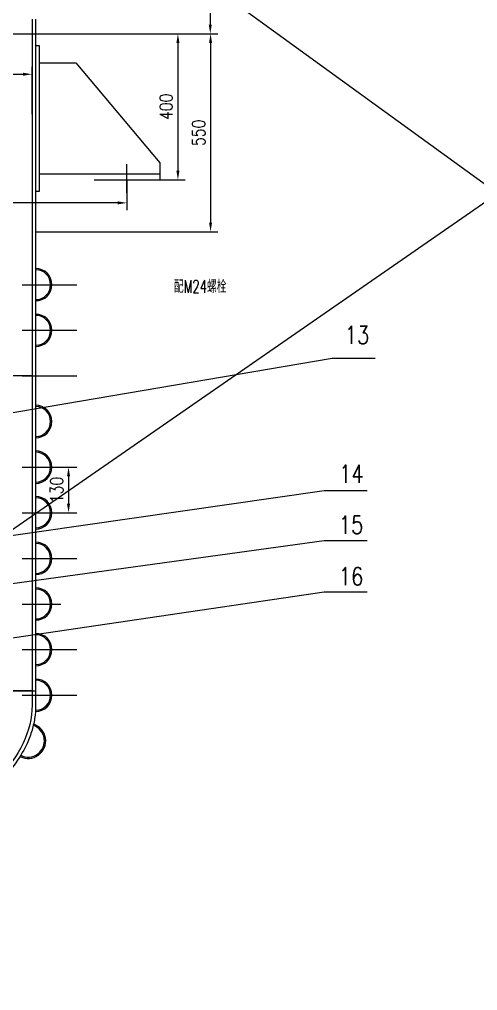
# Model space of a CAD drawing. Header units: millimetres. Extents: x -1762 to 42666, y -863 to 15979.
# Drawn here: x 24452 to 25708, y 655 to 3316 of the extents above; entities that cross this region are included whole.
import ezdxf

# ---------------------------------------------------------------- set-up
doc = ezdxf.new("R2010")
doc.units = ezdxf.units.MM
doc.header["$LTSCALE"] = 10
doc.header["$MEASUREMENT"] = 0
doc.linetypes.add('CENTER', pattern=[2, 1.25, -0.25, 0.25, -0.25])
doc.layers.get('0').update_dxf_attribs({"linetype": 'CONTINUOUS'})
doc.layers.get('DEFPOINTS').update_dxf_attribs({"linetype": 'CONTINUOUS'})
for name, color, linetype in [('1轮廓实线层', 7, 'CONTINUOUS'), ('3中心线层', 1, 'CENTER'), ('6文字层', 3, 'CONTINUOUS'), ('7标注层', 4, 'CONTINUOUS')]:
    doc.layers.add(name, color=color, linetype=linetype)
doc.styles.add('PC_TEXTSTYLE', font='romans.shx', dxfattribs={"width": 0.8, "bigfont": 'hzfs.shx'})
doc.dimstyles.new('TH_GBDIM', dxfattribs={"dimscale": 10, "dimtxt": 3.5, "dimasz": 2.5, "dimexe": 2, "dimexo": 0, "dimgap": 1.5, "dimtad": 1, "dimdec": 0, "dimzin": 0, "dimdsep": 46, "dimtxsty": 'PC_TEXTSTYLE', "dimcen": 2.5, "dimadec": 0, "dimazin": 0, "dimtfac": 0.714286, "dimtdec": 0, "dimtmove": 0, "dimatfit": 3, "dimfxl": 0, "dimtolj": 1, "dimtzin": 0, "dimarcsym": 0})

# ---------------------------------------------------------------- blocks, each defined once
blk = doc.blocks.new('*D103')
at = {"layer": '7标注层', "color": 0, "lineweight": -2, "ltscale": 14, "transparency": 16777216}
for p, q in [((24580.3, 2089.2), (24607, 2089.2)), ((24587, 2064.2), (24587, 1989.2)), ((24580.3, 1964.2), (24607, 1964.2))]:
    blk.add_line(p, q, dxfattribs=at)
at = {"layer": '7标注层', "color": 0, "ltscale": 14, "transparency": 16777216}
for points in [[(24582.8, 2064.2), (24591.1, 2064.2), (24587, 2089.2)], [(24582.8, 1989.2), (24591.1, 1989.2), (24587, 1964.2)]]:
    blk.add_solid(points, dxfattribs=at)
at = {"layer": 'DEFPOINTS', "color": 0, "ltscale": 14, "transparency": 16777216}
for p in [(24580.3, 2089.2), (24580.3, 1964.2), (24587, 1964.2)]:
    blk.add_point(p, dxfattribs=at)
at = {"layer": '7标注层', "color": 3, "ltscale": 14, "transparency": 16777216, "insert": (24554.5, 2026.7), "char_height": 35, "attachment_point": 5, "rotation": 90, "style": 'PC_TEXTSTYLE'}
blk.add_mtext('\\A1;130', dxfattribs=at)
blk = doc.blocks.new('*D104')
at = {"layer": '7标注层', "color": 0, "lineweight": -2, "ltscale": 14, "transparency": 16777216}
for p, q in [((22686.9, 3056.4), (22686.9, 3185.8)), ((24486.9, 3056.4), (24486.9, 3185.8)), ((22711.9, 3165.8), (24461.9, 3165.8))]:
    blk.add_line(p, q, dxfattribs=at)
at = {"layer": '7标注层', "color": 0, "ltscale": 14, "transparency": 16777216}
for points in [[(22711.9, 3170), (22711.9, 3161.6), (22686.9, 3165.8)], [(24461.9, 3170), (24461.9, 3161.6), (24486.9, 3165.8)]]:
    blk.add_solid(points, dxfattribs=at)
at = {"layer": 'DEFPOINTS', "color": 0, "ltscale": 14, "transparency": 16777216}
for p in [(24486.9, 3165.8), (22686.9, 3056.4), (24486.9, 3056.4)]:
    blk.add_point(p, dxfattribs=at)
at = {"layer": '7标注层', "color": 3, "ltscale": 14, "transparency": 16777216, "insert": (23586.9, 3198.3), "char_height": 35, "attachment_point": 5, "style": 'PC_TEXTSTYLE'}
blk.add_mtext('\\A1;%%c1800{}{}', dxfattribs=at)
blk = doc.blocks.new('*D108')
at = {"layer": '7标注层', "color": 0, "lineweight": -2, "ltscale": 14, "transparency": 16777216}
for p, q in [((23586.9, 3776.7), (24995.3, 3776.7)), ((24975.3, 3751.7), (24975.3, 3301.7)), ((24486.9, 3276.7), (24995.3, 3276.7))]:
    blk.add_line(p, q, dxfattribs=at)
at = {"layer": '7标注层', "color": 0, "ltscale": 14, "transparency": 16777216}
for points in [[(24971.2, 3751.7), (24979.5, 3751.7), (24975.3, 3776.7)], [(24971.2, 3301.7), (24979.5, 3301.7), (24975.3, 3276.7)]]:
    blk.add_solid(points, dxfattribs=at)
at = {"layer": 'DEFPOINTS', "color": 0, "ltscale": 14, "transparency": 16777216}
for p in [(23586.9, 3776.7), (24486.9, 3276.7), (24975.3, 3276.7)]:
    blk.add_point(p, dxfattribs=at)
at = {"layer": '7标注层', "color": 3, "ltscale": 14, "transparency": 16777216, "insert": (24942.8, 3551), "char_height": 35, "attachment_point": 5, "rotation": 90, "style": 'PC_TEXTSTYLE'}
blk.add_mtext('\\A1;500{}{}', dxfattribs=at)
blk = doc.blocks.new('*D118')
at = {"layer": '7标注层', "color": 0, "lineweight": -2, "ltscale": 14, "transparency": 16777216}
for p, q in [((24486.9, 3276.7), (24906.7, 3276.7)), ((24886.7, 3251.7), (24886.7, 2901.7)), ((24836.9, 2876.7), (24906.7, 2876.7))]:
    blk.add_line(p, q, dxfattribs=at)
at = {"layer": '7标注层', "color": 0, "ltscale": 14, "transparency": 16777216}
for points in [[(24882.5, 3251.7), (24890.8, 3251.7), (24886.7, 3276.7)], [(24882.5, 2901.7), (24890.8, 2901.7), (24886.7, 2876.7)]]:
    blk.add_solid(points, dxfattribs=at)
at = {"layer": 'DEFPOINTS', "color": 0, "ltscale": 14, "transparency": 16777216}
for p in [(24486.9, 3276.7), (24836.9, 2876.7), (24886.7, 2876.7)]:
    blk.add_point(p, dxfattribs=at)
at = {"layer": '7标注层', "color": 3, "ltscale": 14, "transparency": 16777216, "insert": (24854.2, 3076.7), "char_height": 35, "attachment_point": 5, "rotation": 90, "style": 'PC_TEXTSTYLE'}
blk.add_mtext('\\A1;400{}{}', dxfattribs=at)
blk = doc.blocks.new('*D119')
at = {"layer": '7标注层', "color": 0, "lineweight": -2, "ltscale": 14, "transparency": 16777216}
for p, q in [((24486.9, 3276.7), (24996.1, 3276.7)), ((24976.1, 3251.7), (24976.1, 2759.2)), ((24496.9, 2734.2), (24996.1, 2734.2))]:
    blk.add_line(p, q, dxfattribs=at)
at = {"layer": '7标注层', "color": 0, "ltscale": 14, "transparency": 16777216}
for points in [[(24972, 3251.7), (24980.3, 3251.7), (24976.1, 3276.7)], [(24972, 2759.2), (24980.3, 2759.2), (24976.1, 2734.2)]]:
    blk.add_solid(points, dxfattribs=at)
at = {"layer": 'DEFPOINTS', "color": 0, "ltscale": 14, "transparency": 16777216}
for p in [(24486.9, 3276.7), (24496.9, 2734.2), (24976.1, 2734.2)]:
    blk.add_point(p, dxfattribs=at)
at = {"layer": '7标注层', "color": 3, "ltscale": 14, "transparency": 16777216, "insert": (24943.6, 3005.4), "char_height": 35, "attachment_point": 5, "rotation": 90, "style": 'PC_TEXTSTYLE'}
blk.add_mtext('\\A1;550{}{}', dxfattribs=at)
blk = doc.blocks.new('*D117')
at = {"layer": '7标注层', "color": 0, "lineweight": -2, "ltscale": 14, "transparency": 16777216}
for p, q in [((24486.9, 2339.2), (24152.7, 2339.2)), ((24172.7, 1501.7), (24172.7, 2314.2)), ((24486.9, 1476.7), (24152.7, 1476.7))]:
    blk.add_line(p, q, dxfattribs=at)
at = {"layer": '7标注层', "color": 0, "ltscale": 14, "transparency": 16777216}
for points in [[(24168.6, 2314.2), (24176.9, 2314.2), (24172.7, 2339.2)], [(24168.6, 1501.7), (24176.9, 1501.7), (24172.7, 1476.7)]]:
    blk.add_solid(points, dxfattribs=at)
at = {"layer": 'DEFPOINTS', "color": 0, "ltscale": 14, "transparency": 16777216}
for p in [(24172.7, 2339.2), (24486.9, 2339.2), (24486.9, 1476.7)]:
    blk.add_point(p, dxfattribs=at)
at = {"layer": '7标注层', "color": 3, "ltscale": 14, "transparency": 16777216, "insert": (24140.2, 1907.9), "char_height": 35, "attachment_point": 5, "rotation": 90, "style": 'PC_TEXTSTYLE'}
blk.add_mtext('\\A1;860', dxfattribs=at)

msp = doc.modelspace()

# ---------------------------------------------------------------- linework, layer by layer
at = {"ltscale": 14}
for p, q in [((24486.86, 3316.68), (24486.86, 2760.8)), ((24496.86, 3316.68), (24496.86, 2715.44)), ((23631.86, 3276.68), (24496.86, 3276.68)), ((24496.86, 3244.68), (24496.86, 2844.68)), ((24496.86, 3244.68), (24506.86, 3244.68)), ((24506.86, 3244.68), (24506.86, 2844.68)), ((24506.86, 3196.68), (24606.86, 3196.68)), ((24606.86, 3196.68), (24836.86, 2922.68)), ((24836.86, 2922.68), (24836.86, 2876.68)), ((24506.86, 2892.68), (24836.86, 2892.68)), ((24656.86, 2876.68), (24836.86, 2876.68)), ((24486.86, 2760.8), (24486.86, 2180.37)), ((24496.86, 2715.44), (24496.86, 2186.47)), ((24486.86, 2289.22), (24486.86, 2217.86)), ((24496.86, 2289.22), (24496.86, 2223.96)), ((24496.86, 2186.47), (24496.86, 1619.75)), ((24486.86, 2180.37), (24486.86, 1598.72)), ((24486.86, 1630.58), (24486.86, 1436.68)), ((24496.86, 1636.68), (24496.86, 1436.68)), ((22686.86, 1476.68), (24496.86, 1476.68))]:
    msp.add_line(p, q, dxfattribs=at)
for centre, radius, start, end in [((24496.86, 2589.18), 44.5, 270, 90), ((24496.86, 2589.18), 41, 270, 90), ((24496.86, 2464.18), 44.5, 270, 90), ((24496.86, 2464.18), 41, 270, 90), ((24496.86, 2214.18), 44.5, 270, 90), ((24496.86, 2214.18), 41, 270, 90), ((24496.86, 2089.18), 44.5, 270, 90), ((24496.86, 2089.18), 41, 270, 90), ((24496.86, 1964.18), 44.5, 270, 90), ((24496.86, 1964.18), 41, 270, 90), ((24496.86, 1839.18), 44.5, 270, 90), ((24496.86, 1839.18), 41, 270, 90), ((24496.86, 1714.18), 44.5, 270, 90), ((24496.86, 1714.18), 41, 270, 90), ((24496.86, 1589.18), 44.5, 270, 90), ((24496.86, 1589.18), 41, 270, 90), ((24496.86, 1464.18), 44.5, 270, 90), ((24496.86, 1464.18), 41, 270, 90), ((24476.39, 1339.18), 48, 242.62541, 71.72167), ((24476.39, 1339.18), 44.5, 242.62541, 71.72167)]:
    msp.add_arc(centre, radius, start, end, dxfattribs=at)
at = {"ltscale": 14, "extrusion": (0, 0, -1)}
msp.add_ellipse((23586.86, 1436.68), major_axis=(-900, 0), ratio=0.5, start_param=3.1415927, end_param=4.9956044, dxfattribs=at)
at = {"ltscale": 14}
msp.add_open_spline([(24496.86, 1436.68), (24496.86, 1424.45), (24495.91, 1412.23), (24492.1, 1387.88), (24489.25, 1375.75), (24481.68, 1351.7), (24476.96, 1339.77), (24462.35, 1309.15), (24451.06, 1290.67), (24424.07, 1254.69), (24408.38, 1237.18), (24372.89, 1203.38), (24353.08, 1187.08), (24309.68, 1155.89), (24286.07, 1141.01), (24235.43, 1112.87), (24208.39, 1099.61), (24151.28, 1074.89), (24121.21, 1063.44), (24058.5, 1042.5), (24025.86, 1033.02), (23958.51, 1016.16), (23923.8, 1008.78), (23852.83, 996.25), (23816.57, 991.09), (23743.08, 983.07), (23705.83, 980.21), (23630.93, 976.82), (23593.27, 976.3), (23518.11, 977.59), (23480.61, 979.41), (23407, 985.32), (23370.87, 989.37), (23335.36, 994.5)], degree=3, knots=[3.1415927, 3.1415927, 3.1415927, 3.1415927, 3.2196291, 3.2196291, 3.2976655, 3.2976655, 3.375702, 3.375702, 3.5003508, 3.5003508, 3.6249996, 3.6249996, 3.7496483, 3.7496483, 3.8742971, 3.8742971, 3.9989459, 3.9989459, 4.1235947, 4.1235947, 4.2482434, 4.2482434, 4.3728922, 4.3728922, 4.497541, 4.497541, 4.6221898, 4.6221898, 4.7468386, 4.7468386, 4.8714873, 4.8714873, 4.9939485, 4.9939485, 4.9939485, 4.9939485], dxfattribs=at)
at = {"layer": '1轮廓实线层', "ltscale": 14}
for p, q in [((20890.82, 6371.56), (30709.3, -746.1)), ((30762.09, 6301.26), (20486.12, -816.4)), ((24506.86, 2844.68), (24496.86, 2844.68))]:
    msp.add_line(p, q, dxfattribs=at)
at = {"layer": '3中心线层', "ltscale": 14}
for p, q in [((24746.86, 2841.02), (24746.86, 2919.63)), ((24460.33, 2589.18), (24609.48, 2589.18)), ((24460.33, 2464.18), (24609.48, 2464.18)), ((24460.33, 2339.18), (24609.48, 2339.18)), ((24460.33, 2089.18), (24609.48, 2089.18)), ((24460.33, 1964.18), (24609.48, 1964.18)), ((24460.33, 1839.18), (24609.48, 1839.18)), ((24460.33, 1714.18), (24565.47, 1714.18)), ((24460.33, 1589.18), (24609.48, 1589.18)), ((24460.33, 1464.18), (24609.48, 1464.18))]:
    msp.add_line(p, q, dxfattribs=at)
at = {"layer": '7标注层', "linetype": 'ByBlock', "ltscale": 14}
for p, q in [((24746.86, 2876.68), (24746.86, 2793.45)), ((24721.86, 2813.45), (23275.13, 2813.45))]:
    msp.add_line(p, q, dxfattribs=at)
at = {"layer": '7标注层', "ltscale": 14}
for points in [[(24229.51, 2204.1), (25309.29, 2387.59), (25426.89, 2387.59)], [(24365.36, 1892.93), (25287.26, 2025.52), (25404.86, 2025.52)], [(24086.87, 1722.51), (25287.26, 1888.35), (25404.86, 1888.35)], [(24382.02, 1614.53), (25287.26, 1747.12), (25404.86, 1747.12)]]:
    msp.add_lwpolyline(points, dxfattribs=at)
at = {"layer": '7标注层', "linetype": 'ByBlock', "ltscale": 14}
msp.add_solid([(24721.86, 2817.62), (24721.86, 2809.29), (24746.86, 2813.45)], dxfattribs=at)
at = {"layer": 'DEFPOINTS', "color": 0, "linetype": 'ByBlock', "ltscale": 14}
msp.add_point((24746.86, 2876.68), dxfattribs=at)

# ---------------------------------------------------------------- texts
at = {"layer": '6文字层', "ltscale": 14, "style": 'PC_TEXTSTYLE', "width": 0.667}
msp.add_text('配M24螺栓', height=35, dxfattribs=at).set_placement((24875.52, 2566.8))
at = {"layer": '7标注层', "ltscale": 14, "char_height": 49, "width": 83.221, "attachment_point": 1, "style": 'PC_TEXTSTYLE'}
for s, insert in [('{\\Fromans,hz|c134;13}', (25344.05, 2475.74)), ('{\\Fromans,hz|c134;14}', (25328.33, 2095.52)), ('{\\Fromans,hz|c134;15}', (25327.66, 1955.82)), ('{\\Fromans,hz|c134;16}', (25327.66, 1814.59))]:
    msp.add_mtext(s, dxfattribs=dict(at, insert=insert))

# ---------------------------------------------------------------- dimensions: what is measured, and where the dimension line sits
at = {"layer": '7标注层', "ltscale": 14}
for base, p1, p2, angle, text, picture, middle, dimtype in [((24975.32, 3276.68), (23586.86, 3776.68), (24486.86, 3276.68), 90, '500{}{}', '*D108', (24975.32, 3550.99), 160), ((24886.66, 2876.68), (24486.86, 3276.68), (24836.86, 2876.68), 90, '400{}{}', '*D118', (24886.66, 3076.68), 160), ((24486.86, 3165.82), (22686.86, 3056.43), (24486.86, 3056.43), 0, '%%c1800{}{}', '*D104', (23586.86, 3165.82), 161)]:
    dim = msp.add_linear_dim(base=base, p1=p1, p2=p2, angle=angle, text=text, dimstyle='TH_GBDIM', override={"dimgap": 1.5, "dimtad": 1, "dimjust": 0, "dimse1": 0, "dimse2": 0, "dimsd1": 0, "dimsd2": 0, "dimclrt": 3, "dimtvp": 0}, dxfattribs=at)
    dim.commit()
    dim.dimension.update_dxf_attribs({"geometry": picture, "text_midpoint": middle, "dimtype": dimtype})
for base, p1, p2, text, override, picture, middle in [((24976.15, 2734.18), (24486.86, 3276.68), (24496.86, 2734.18), '550{}{}', {"dimgap": 1.5, "dimtad": 1, "dimjust": 0, "dimse1": 0, "dimse2": 0, "dimsd1": 0, "dimsd2": 0, "dimclrt": 3, "dimtvp": 0}, '*D119', (24943.65, 3005.43)), ((24172.74, 2339.18), (24486.86, 1476.68), (24486.86, 2339.18), '860', {"dimclrt": 3}, '*D117', (24140.24, 1907.93))]:
    dim = msp.add_linear_dim(base=base, p1=p1, p2=p2, angle=90, text=text, dimstyle='TH_GBDIM', override=override, dxfattribs=at)
    dim.commit()
    dim.dimension.update_dxf_attribs({"geometry": picture, "text_midpoint": middle})
dim = msp.add_aligned_dim(p1=(24580.33, 2089.18), p2=(24580.33, 1964.18), distance=6.64, text='130', dimstyle='TH_GBDIM', override={"dimgap": 1.5, "dimtad": 1, "dimjust": 0, "dimse1": 0, "dimse2": 0, "dimsd1": 0, "dimsd2": 0, "dimclrt": 3, "dimtvp": 0}, dxfattribs=at)
dim.commit()
dim.dimension.update_dxf_attribs({"geometry": '*D103', "text_midpoint": (24554.47, 2026.68)})

doc.saveas('drawing.dxf')
